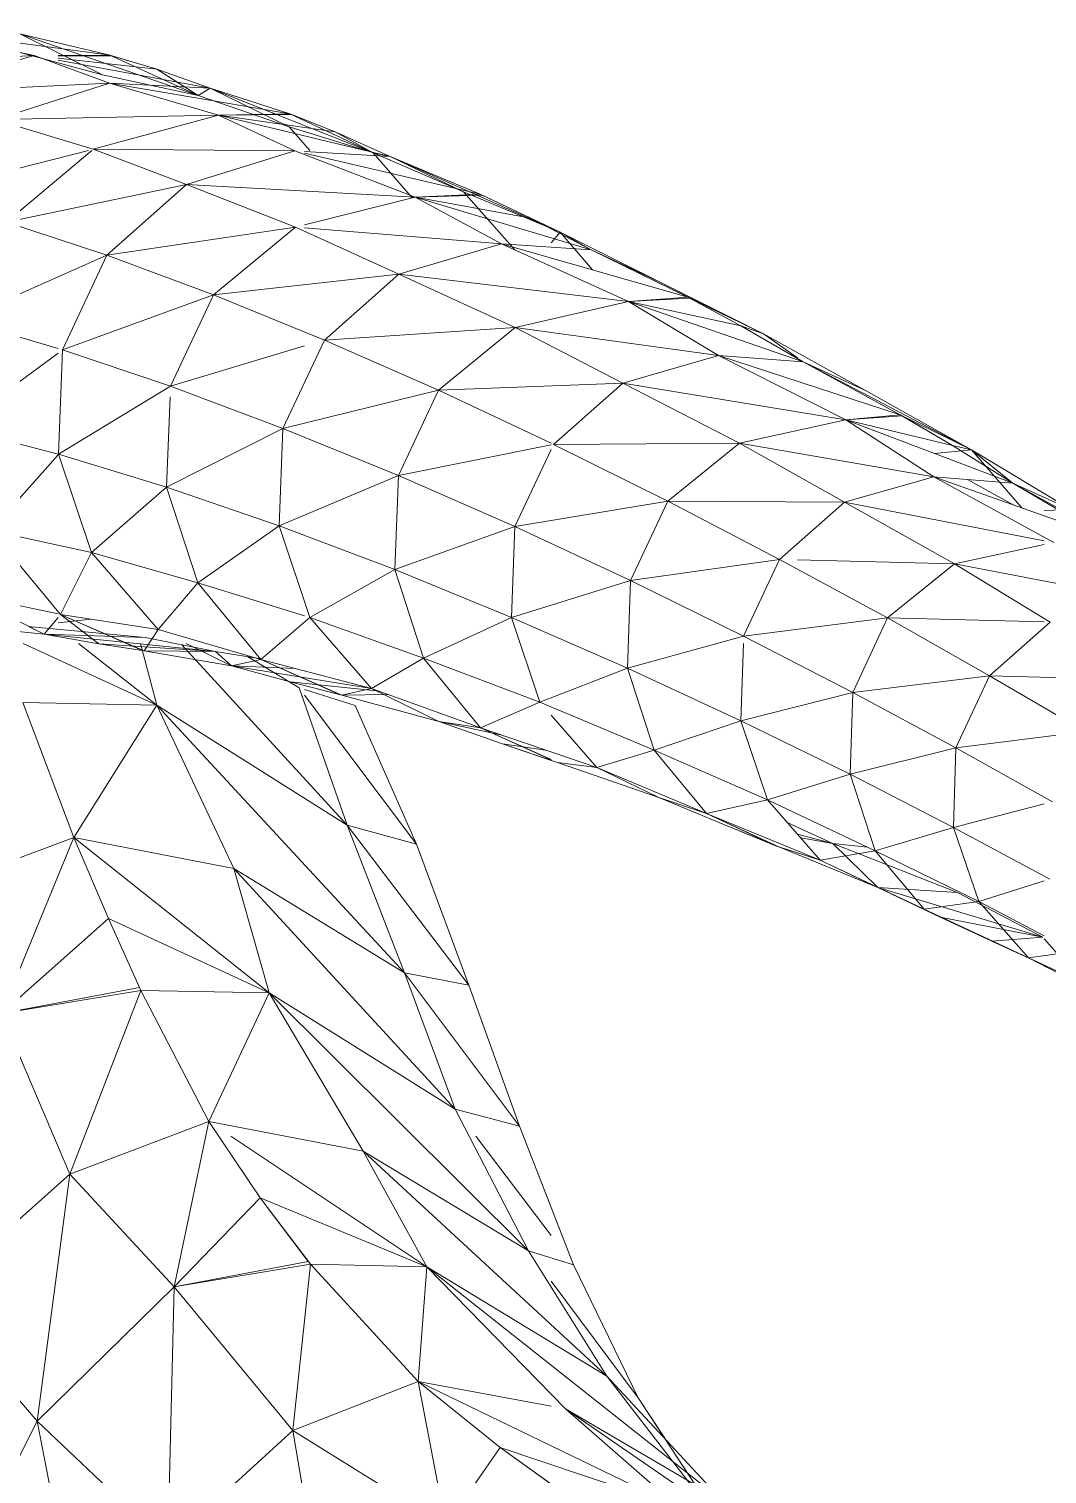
# Model space of a CAD drawing. Header units: millimetres. Extents: x -8546 to 211781, y -3000 to 31870.
# Drawn here: x -4361 to -4323.3, y 2636.7 to 2690.1 of the extents above; entities that cross this region are included whole.
import ezdxf

# ---------------------------------------------------------------- set-up
doc = ezdxf.new("R2010")
doc.units = ezdxf.units.MM
doc.layers.add('G-IMPT', color=8, linetype='Continuous', lineweight=9)
doc.layers.add('I-FURN', color=30, linetype='Continuous', lineweight=9)

# ---------------------------------------------------------------- blocks, each defined once
blk = doc.blocks.new('Artificial banana plant 1500mm - Family 4__C1-728657-Begane grond')
at = {"layer": 'G-IMPT'}
for p, q in [((54.752, 32.275), (47.462, 33.248)), ((54.752, 32.275), (47.462, 33.248)), ((47.462, 33.248), (51.942, 32.259)), ((47.462, 33.248), (51.942, 32.259)), ((54.752, 32.275), (51.412, 33.071)), ((54.752, 32.275), (51.412, 33.071)), ((54.482, 31.547), (51.412, 33.071)), ((54.482, 31.547), (51.412, 33.071)), ((51.412, 33.071), (58.022, 30.787)), ((51.412, 33.071), (58.022, 30.787)), ((42.972, 31.803), (51.942, 32.259)), ((42.972, 31.803), (51.942, 32.259)), ((51.942, 32.259), (47.022, 30.883)), ((51.942, 32.259), (47.022, 30.883)), ((50.782, 32.544), (54.482, 31.547)), ((50.782, 32.544), (54.482, 31.547)), ((51.942, 32.259), (54.742, 31.24)), ((51.942, 32.259), (54.742, 31.24)), ((54.752, 32.275), (52.83, 32.265)), ((54.752, 32.275), (52.83, 32.265)), ((54.822, 32.256), (52.83, 32.258)), ((54.822, 32.256), (52.83, 32.258)), ((56.492, 31.756), (52.83, 32.161)), ((56.492, 31.756), (52.83, 32.161)), ((52.83, 32.096), (58.462, 31.058)), ((52.83, 32.096), (58.462, 31.058)), ((56.492, 31.756), (54.752, 32.275)), ((54.822, 32.256), (54.752, 32.275)), ((56.492, 31.756), (54.752, 32.275)), ((54.752, 32.275), (54.822, 32.256)), ((56.492, 31.756), (54.752, 32.275)), ((54.752, 32.275), (54.822, 32.256)), ((54.752, 32.275), (58.022, 30.787)), ((54.752, 32.275), (58.022, 30.787)), ((56.492, 31.756), (54.822, 32.256)), ((56.492, 31.756), (54.822, 32.256)), ((56.492, 31.756), (54.822, 32.256)), ((54.482, 31.547), (58.022, 30.787)), ((54.482, 31.547), (58.022, 30.787)), ((56.492, 31.756), (58.462, 31.058)), ((56.492, 31.756), (58.462, 31.058)), ((56.492, 31.756), (58.022, 30.787)), ((56.492, 31.756), (58.022, 30.787)), ((47.022, 30.883), (54.742, 31.24)), ((47.022, 30.883), (54.742, 31.24)), ((54.742, 31.24), (50.502, 29.891)), ((54.742, 31.24), (50.502, 29.891)), ((61.412, 30.104), (54.742, 31.24)), ((61.412, 30.104), (54.742, 31.24)), ((58.462, 31.058), (54.742, 31.24)), ((58.462, 31.058), (54.742, 31.24)), ((54.742, 31.24), (58.772, 30.052)), ((54.742, 31.24), (58.772, 30.052)), ((58.022, 30.787), (58.462, 31.058)), ((58.022, 30.787), (58.462, 31.058)), ((61.412, 30.104), (58.462, 31.058)), ((61.412, 30.104), (58.462, 31.058)), ((61.382, 29.631), (58.462, 31.058)), ((61.382, 29.631), (58.462, 31.058)), ((58.462, 31.058), (64.502, 28.668)), ((58.462, 31.058), (64.502, 28.668)), ((58.022, 30.787), (61.382, 29.631)), ((58.022, 30.787), (61.382, 29.631)), ((50.502, 29.891), (58.772, 30.052)), ((50.502, 29.891), (58.772, 30.052)), ((58.772, 30.052), (54.132, 28.796)), ((58.772, 30.052), (54.132, 28.796)), ((61.412, 30.104), (58.772, 30.052)), ((61.412, 30.104), (58.772, 30.052)), ((61.482, 30.079), (58.772, 30.052)), ((61.482, 30.079), (58.772, 30.052)), ((63.092, 29.446), (58.772, 30.052)), ((63.092, 29.446), (58.772, 30.052)), ((58.772, 30.052), (65.122, 28.533)), ((58.772, 30.052), (65.122, 28.533)), ((58.772, 30.052), (61.602, 28.735)), ((58.772, 30.052), (61.602, 28.735)), ((63.092, 29.446), (61.412, 30.104)), ((61.482, 30.079), (61.412, 30.104)), ((63.092, 29.446), (61.412, 30.104)), ((61.412, 30.104), (61.482, 30.079)), ((63.092, 29.446), (61.412, 30.104)), ((61.412, 30.104), (61.482, 30.079)), ((61.412, 30.104), (64.502, 28.668)), ((61.412, 30.104), (64.502, 28.668)), ((63.092, 29.446), (61.482, 30.079)), ((63.092, 29.446), (61.482, 30.079)), ((63.092, 29.446), (61.482, 30.079)), ((50.502, 29.891), (54.132, 28.796)), ((50.502, 29.891), (54.132, 28.796)), ((61.382, 29.631), (62.158, 28.752)), ((61.382, 29.631), (62.158, 28.752)), ((61.382, 29.631), (64.231, 28.752)), ((61.382, 29.631), (64.231, 28.752)), ((63.092, 29.446), (65.122, 28.533)), ((63.092, 29.446), (65.122, 28.533)), ((63.092, 29.446), (64.502, 28.668)), ((63.092, 29.446), (64.502, 28.668)), ((47.382, 27.088), (53.957, 28.752)), ((47.382, 27.088), (53.957, 28.752)), ((54.079, 28.752), (50.922, 26.094)), ((54.079, 28.752), (50.922, 26.094)), ((54.132, 28.796), (61.602, 28.735)), ((54.132, 28.796), (61.602, 28.735)), ((54.132, 28.796), (57.582, 27.497)), ((54.132, 28.796), (57.582, 27.497)), ((61.602, 28.735), (57.582, 27.497)), ((61.602, 28.735), (57.582, 27.497)), ((61.602, 28.735), (66.052, 27.023)), ((61.602, 28.735), (66.052, 27.023)), ((65.122, 28.533), (61.957, 28.714)), ((65.122, 28.533), (61.957, 28.714)), ((68.462, 27.135), (61.957, 28.652)), ((68.462, 27.135), (61.957, 28.652)), ((64.502, 28.668), (65.946, 26.997)), ((64.502, 28.668), (65.946, 26.997)), ((64.502, 28.668), (67.842, 27.227)), ((64.502, 28.668), (67.842, 27.227)), ((64.502, 28.668), (65.122, 28.533)), ((64.502, 28.668), (65.122, 28.533)), ((68.462, 27.135), (65.122, 28.533)), ((68.462, 27.135), (65.122, 28.533)), ((67.842, 27.227), (65.122, 28.533)), ((67.842, 27.227), (65.122, 28.533)), ((65.122, 28.533), (71.422, 25.732)), ((65.122, 28.533), (71.422, 25.732)), ((50.922, 26.094), (57.582, 27.497)), ((50.922, 26.094), (57.582, 27.497)), ((57.582, 27.497), (54.642, 24.875)), ((57.582, 27.497), (54.642, 24.875)), ((57.582, 27.497), (66.052, 27.023)), ((57.582, 27.497), (66.052, 27.023)), ((57.582, 27.497), (61.622, 25.919)), ((57.582, 27.497), (61.622, 25.919)), ((66.052, 27.023), (61.957, 26.003)), ((66.052, 27.023), (61.957, 26.003)), ((68.462, 27.135), (66.052, 27.023)), ((68.462, 27.135), (66.052, 27.023)), ((68.532, 27.101), (66.052, 27.023)), ((68.532, 27.101), (66.052, 27.023)), ((70.332, 26.246), (66.052, 27.023)), ((70.332, 26.246), (66.052, 27.023)), ((66.052, 27.023), (72.572, 25.079)), ((66.052, 27.023), (72.572, 25.079)), ((66.052, 27.023), (69.242, 25.302)), ((66.052, 27.023), (69.242, 25.302)), ((67.842, 27.227), (69.744, 25.074)), ((67.842, 27.227), (69.744, 25.074)), ((67.842, 27.227), (71.422, 25.732)), ((67.842, 27.227), (71.422, 25.732)), ((68.462, 27.135), (70.332, 26.246)), ((68.462, 27.135), (68.532, 27.101)), ((68.462, 27.135), (68.532, 27.101)), ((68.462, 27.135), (70.332, 26.246)), ((68.462, 27.135), (71.422, 25.732)), ((68.462, 27.135), (71.422, 25.732)), ((68.462, 27.135), (68.532, 27.101)), ((68.462, 27.135), (70.332, 26.246)), ((70.332, 26.246), (68.532, 27.101)), ((68.532, 27.101), (70.332, 26.246)), ((68.532, 27.101), (70.332, 26.246)), ((70.332, 26.246), (71.422, 25.732)), ((70.332, 26.246), (71.422, 25.732)), ((70.332, 26.246), (72.572, 25.079)), ((70.332, 26.246), (72.572, 25.079)), ((50.922, 26.094), (54.642, 24.875)), ((50.922, 26.094), (54.642, 24.875)), ((54.642, 24.875), (61.622, 25.919)), ((54.642, 24.875), (61.622, 25.919)), ((61.622, 25.919), (58.592, 23.412)), ((61.622, 25.919), (58.592, 23.412)), ((61.622, 25.919), (65.452, 24.177)), ((61.622, 25.919), (65.452, 24.177)), ((61.957, 25.892), (69.242, 25.302)), ((61.957, 25.892), (69.242, 25.302)), ((71.084, 25.336), (71.422, 25.732)), ((71.084, 25.336), (71.422, 25.732)), ((71.422, 25.732), (75.072, 23.899)), ((71.422, 25.732), (75.072, 23.899)), ((71.422, 25.732), (72.62, 24.334)), ((71.422, 25.732), (72.62, 24.334)), ((71.422, 25.732), (72.572, 25.079)), ((71.422, 25.732), (72.572, 25.079)), ((69.242, 25.302), (65.452, 24.177)), ((69.242, 25.302), (65.452, 24.177)), ((76.142, 23.324), (69.242, 25.302)), ((76.142, 23.324), (69.242, 25.302)), ((72.572, 25.079), (69.242, 25.302)), ((72.572, 25.079), (69.242, 25.302)), ((69.242, 25.302), (73.952, 23.164)), ((69.242, 25.302), (73.952, 23.164)), ((49.222, 22.482), (54.642, 24.875)), ((49.222, 22.482), (54.642, 24.875)), ((54.642, 24.875), (52.992, 21.375)), ((54.642, 24.875), (52.992, 21.375)), ((54.642, 24.875), (58.592, 23.412)), ((54.642, 24.875), (58.592, 23.412)), ((76.142, 23.324), (72.572, 25.079)), ((76.142, 23.324), (72.572, 25.079)), ((75.072, 23.899), (72.572, 25.079)), ((75.072, 23.899), (72.572, 25.079)), ((72.572, 25.079), (78.952, 21.967)), ((72.572, 25.079), (78.952, 21.967)), ((58.592, 23.412), (65.452, 24.177)), ((58.592, 23.412), (65.452, 24.177)), ((65.452, 24.177), (62.692, 21.738)), ((65.452, 24.177), (62.692, 21.738)), ((65.452, 24.177), (73.952, 23.164)), ((65.452, 24.177), (73.952, 23.164)), ((65.452, 24.177), (69.752, 22.198)), ((65.452, 24.177), (69.752, 22.198)), ((75.072, 23.899), (78.952, 21.967)), ((75.072, 23.899), (78.952, 21.967)), ((52.992, 21.375), (58.592, 23.412)), ((52.992, 21.375), (58.592, 23.412)), ((58.592, 23.412), (56.992, 20.03)), ((58.592, 23.412), (56.992, 20.03)), ((58.592, 23.412), (62.692, 21.738)), ((58.592, 23.412), (62.692, 21.738)), ((73.952, 23.164), (69.752, 22.198)), ((73.952, 23.164), (69.752, 22.198)), ((76.142, 23.324), (73.952, 23.164)), ((76.142, 23.324), (73.952, 23.164)), ((76.222, 23.283), (73.952, 23.164)), ((76.222, 23.283), (73.952, 23.164)), ((78.102, 22.266), (73.952, 23.164)), ((78.102, 22.266), (73.952, 23.164)), ((73.952, 23.164), (80.412, 20.935)), ((73.952, 23.164), (80.412, 20.935)), ((73.952, 23.164), (77.282, 21.166)), ((73.952, 23.164), (77.282, 21.166)), ((76.142, 23.324), (78.102, 22.266)), ((76.142, 23.324), (76.222, 23.283)), ((76.142, 23.324), (76.222, 23.283)), ((76.142, 23.324), (78.102, 22.266)), ((76.142, 23.324), (76.222, 23.283)), ((76.142, 23.324), (78.102, 22.266)), ((76.142, 23.324), (78.952, 21.967)), ((76.142, 23.324), (78.952, 21.967)), ((78.102, 22.266), (76.222, 23.283)), ((76.222, 23.283), (78.102, 22.266)), ((76.222, 23.283), (78.102, 22.266)), ((49.222, 22.482), (52.83, 21.423)), ((49.222, 22.482), (52.83, 21.423)), ((62.692, 21.738), (69.752, 22.198)), ((62.692, 21.738), (69.752, 22.198)), ((69.752, 22.198), (66.912, 19.88)), ((69.752, 22.198), (66.912, 19.88)), ((69.752, 22.198), (77.282, 21.166)), ((69.752, 22.198), (77.282, 21.166)), ((69.752, 22.198), (73.742, 20.145)), ((69.752, 22.198), (73.742, 20.145)), ((78.102, 22.266), (78.952, 21.967)), ((78.102, 22.266), (78.952, 21.967)), ((78.102, 22.266), (80.412, 20.935)), ((78.102, 22.266), (80.412, 20.935)), ((78.952, 21.967), (82.722, 19.867)), ((78.952, 21.967), (82.722, 19.867)), ((78.952, 21.967), (80.211, 21.077)), ((78.952, 21.967), (80.211, 21.077)), ((56.992, 20.03), (61.957, 21.518)), ((56.992, 20.03), (61.957, 21.518)), ((62.692, 21.738), (61.152, 18.469)), ((62.692, 21.738), (61.152, 18.469)), ((62.692, 21.738), (66.912, 19.88)), ((62.692, 21.738), (66.912, 19.88)), ((49.072, 18.497), (52.83, 21.257)), ((49.072, 18.497), (52.83, 21.257)), ((52.992, 21.375), (52.852, 17.515)), ((52.992, 21.375), (52.852, 17.515)), ((52.992, 21.375), (56.992, 20.03)), ((52.992, 21.375), (56.992, 20.03)), ((77.282, 21.166), (73.742, 20.145)), ((77.282, 21.166), (73.742, 20.145)), ((84.002, 18.974), (77.282, 21.166)), ((84.002, 18.974), (77.282, 21.166)), ((80.412, 20.935), (77.282, 21.166)), ((80.412, 20.935), (77.282, 21.166)), ((77.282, 21.166), (81.992, 18.787)), ((77.282, 21.166), (81.992, 18.787)), ((84.002, 18.974), (80.412, 20.935)), ((84.002, 18.974), (80.412, 20.935)), ((82.722, 19.867), (80.412, 20.935)), ((82.722, 19.867), (80.412, 20.935)), ((80.412, 20.935), (86.652, 17.677)), ((80.412, 20.935), (86.652, 17.677)), ((52.852, 17.515), (56.992, 20.03)), ((52.852, 17.515), (56.992, 20.03)), ((56.992, 20.03), (61.152, 18.469)), ((56.992, 20.03), (61.152, 18.469)), ((61.152, 18.469), (66.912, 19.88)), ((61.152, 18.469), (66.912, 19.88)), ((66.912, 19.88), (65.432, 16.726)), ((66.912, 19.88), (65.432, 16.726)), ((66.912, 19.88), (73.742, 20.145)), ((66.912, 19.88), (73.742, 20.145)), ((66.912, 19.88), (71.084, 17.922)), ((66.912, 19.88), (71.084, 17.922)), ((73.742, 20.145), (71.172, 17.88)), ((73.742, 20.145), (71.172, 17.88)), ((73.742, 20.145), (81.992, 18.787)), ((73.742, 20.145), (81.992, 18.787)), ((73.742, 20.145), (78.052, 17.927)), ((73.742, 20.145), (78.052, 17.927)), ((82.722, 19.867), (86.652, 17.677)), ((82.722, 19.867), (86.652, 17.677)), ((56.977, 19.634), (56.852, 16.296)), ((56.977, 19.634), (56.852, 16.296)), ((81.992, 18.787), (78.052, 17.927)), ((81.992, 18.787), (78.052, 17.927)), ((84.002, 18.974), (81.992, 18.787)), ((84.002, 18.974), (81.992, 18.787)), ((84.082, 18.929), (81.992, 18.787)), ((84.082, 18.929), (81.992, 18.787)), ((85.942, 17.838), (81.992, 18.787)), ((85.942, 17.838), (81.992, 18.787)), ((81.992, 18.787), (88.172, 16.446)), ((81.992, 18.787), (88.172, 16.446)), ((81.992, 18.787), (85.252, 16.674)), ((81.992, 18.787), (85.252, 16.674)), ((84.002, 18.974), (85.942, 17.838)), ((84.002, 18.974), (84.082, 18.929)), ((84.002, 18.974), (84.082, 18.929)), ((84.002, 18.974), (85.942, 17.838)), ((84.002, 18.974), (84.082, 18.929)), ((84.002, 18.974), (85.942, 17.838)), ((84.002, 18.974), (86.652, 17.677)), ((84.002, 18.974), (86.652, 17.677)), ((85.942, 17.838), (84.082, 18.929)), ((84.082, 18.929), (85.942, 17.838)), ((84.082, 18.929), (85.942, 17.838)), ((49.072, 18.497), (52.83, 17.521)), ((49.072, 18.497), (52.83, 17.521)), ((56.852, 16.296), (61.152, 18.469)), ((56.852, 16.296), (61.152, 18.469)), ((61.152, 18.469), (61.022, 14.864)), ((61.152, 18.469), (61.022, 14.864)), ((61.152, 18.469), (65.432, 16.726)), ((61.152, 18.469), (65.432, 16.726)), ((65.432, 16.726), (71.084, 17.863)), ((65.432, 16.726), (71.084, 17.863)), ((71.084, 17.694), (69.742, 14.836)), ((71.084, 17.694), (69.742, 14.836)), ((71.172, 17.88), (78.052, 17.927)), ((71.172, 17.88), (78.052, 17.927)), ((71.172, 17.88), (75.402, 15.781)), ((71.172, 17.88), (75.402, 15.781)), ((78.052, 17.927), (75.402, 15.781)), ((78.052, 17.927), (75.402, 15.781)), ((78.052, 17.927), (85.252, 16.674)), ((78.052, 17.927), (85.252, 16.674)), ((78.052, 17.927), (81.942, 15.735)), ((78.052, 17.927), (81.942, 15.735)), ((85.274, 17.544), (86.652, 17.677)), ((85.274, 17.544), (86.652, 17.677)), ((85.942, 17.838), (86.652, 17.677)), ((85.942, 17.838), (86.652, 17.677)), ((85.942, 17.838), (88.172, 16.446)), ((85.942, 17.838), (88.172, 16.446)), ((86.652, 17.677), (90.322, 15.467)), ((86.652, 17.677), (90.322, 15.467)), ((86.652, 17.677), (88.506, 15.526)), ((86.652, 17.677), (88.506, 15.526)), ((86.652, 17.677), (88.172, 16.446)), ((86.652, 17.677), (88.172, 16.446)), ((50.342, 14.688), (52.83, 17.491)), ((50.342, 14.688), (52.83, 17.491)), ((52.852, 17.515), (54.072, 13.875)), ((52.852, 17.515), (54.072, 13.875)), ((52.852, 17.515), (56.852, 16.296)), ((52.852, 17.515), (56.852, 16.296)), ((61.022, 14.864), (65.432, 16.726)), ((61.022, 14.864), (65.432, 16.726)), ((65.432, 16.726), (65.302, 13.247)), ((65.432, 16.726), (65.302, 13.247)), ((65.432, 16.726), (69.742, 14.836)), ((65.432, 16.726), (69.742, 14.836)), ((85.252, 16.674), (81.942, 15.735)), ((85.252, 16.674), (81.942, 15.735)), ((91.582, 14.44), (85.252, 16.674)), ((91.582, 14.44), (85.252, 16.674)), ((88.172, 16.446), (85.252, 16.674)), ((88.172, 16.446), (85.252, 16.674)), ((85.252, 16.674), (89.692, 14.248)), ((85.252, 16.674), (89.692, 14.248)), ((86.495, 16.577), (88.211, 15.63)), ((86.495, 16.577), (88.211, 15.63)), ((54.072, 13.875), (56.852, 16.296)), ((54.072, 13.875), (56.852, 16.296)), ((56.852, 16.296), (58.012, 12.751)), ((56.852, 16.296), (58.012, 12.751)), ((56.852, 16.296), (61.022, 14.864)), ((56.852, 16.296), (61.022, 14.864)), ((91.582, 14.44), (88.172, 16.446)), ((91.582, 14.44), (88.172, 16.446)), ((90.322, 15.467), (88.172, 16.446)), ((90.322, 15.467), (88.172, 16.446)), ((88.172, 16.446), (94.052, 13.213)), ((88.172, 16.446), (94.052, 13.213)), ((69.742, 14.836), (75.402, 15.781)), ((69.742, 14.836), (75.402, 15.781)), ((75.402, 15.781), (74.022, 12.842)), ((75.402, 15.781), (74.022, 12.842)), ((75.402, 15.781), (81.942, 15.735)), ((75.402, 15.781), (81.942, 15.735)), ((75.402, 15.781), (79.542, 13.624)), ((75.402, 15.781), (79.542, 13.624)), ((81.942, 15.735), (79.542, 13.624)), ((81.942, 15.735), (79.542, 13.624)), ((81.942, 15.735), (89.338, 14.316)), ((81.942, 15.735), (89.338, 14.316)), ((81.942, 15.735), (86.012, 13.459)), ((81.942, 15.735), (86.012, 13.459)), ((89.338, 15.437), (90.322, 15.467)), ((89.338, 15.437), (90.322, 15.467)), ((50.342, 14.688), (52.922, 11.591)), ((50.342, 14.688), (52.922, 11.591)), ((50.342, 14.688), (54.072, 13.875)), ((50.342, 14.688), (54.072, 13.875)), ((58.012, 12.751), (61.022, 14.864)), ((58.012, 12.751), (61.022, 14.864)), ((61.022, 14.864), (62.152, 11.475)), ((61.022, 14.864), (62.152, 11.475)), ((61.022, 14.864), (65.302, 13.247)), ((61.022, 14.864), (65.302, 13.247)), ((65.302, 13.247), (69.742, 14.836)), ((65.302, 13.247), (69.742, 14.836)), ((69.742, 14.836), (69.622, 11.48)), ((69.742, 14.836), (69.622, 11.48)), ((69.742, 14.836), (74.022, 12.842)), ((69.742, 14.836), (74.022, 12.842)), ((89.338, 14.173), (86.012, 13.459)), ((89.338, 14.173), (86.012, 13.459)), ((52.922, 11.591), (54.072, 13.875)), ((52.922, 11.591), (54.072, 13.875)), ((54.072, 13.875), (56.542, 11.03)), ((54.072, 13.875), (56.542, 11.03)), ((54.072, 13.875), (58.012, 12.751)), ((54.072, 13.875), (58.012, 12.751)), ((74.022, 12.842), (79.542, 13.624)), ((74.022, 12.842), (79.542, 13.624)), ((79.542, 13.624), (78.212, 10.783)), ((79.542, 13.624), (78.212, 10.783)), ((79.542, 13.624), (83.532, 11.456)), ((79.542, 13.624), (83.532, 11.456)), ((80.211, 13.607), (86.012, 13.459)), ((80.211, 13.607), (86.012, 13.459)), ((86.012, 13.459), (83.532, 11.456)), ((86.012, 13.459), (83.532, 11.456)), ((86.012, 13.459), (92.672, 12.184)), ((86.012, 13.459), (92.672, 12.184)), ((86.012, 13.459), (89.562, 11.303)), ((86.012, 13.459), (89.562, 11.303)), ((62.152, 11.475), (65.302, 13.247)), ((62.152, 11.475), (65.302, 13.247)), ((65.302, 13.247), (66.362, 9.965)), ((65.302, 13.247), (66.362, 9.965)), ((65.302, 13.247), (69.622, 11.48)), ((65.302, 13.247), (69.622, 11.48)), ((69.622, 11.48), (74.022, 12.842)), ((69.622, 11.48), (74.022, 12.842)), ((74.022, 12.842), (73.912, 9.601)), ((74.022, 12.842), (73.912, 9.601)), ((74.022, 12.842), (78.212, 10.783)), ((74.022, 12.842), (78.212, 10.783)), ((49.422, 12.323), (52.322, 10.861)), ((49.422, 12.323), (52.322, 10.861)), ((49.422, 12.323), (52.83, 11.611)), ((49.422, 12.323), (52.83, 11.611)), ((56.542, 11.03), (58.012, 12.751)), ((56.542, 11.03), (58.012, 12.751)), ((58.012, 12.751), (60.342, 9.922)), ((58.012, 12.751), (60.342, 9.922)), ((58.012, 12.751), (61.957, 11.535)), ((58.012, 12.751), (61.957, 11.535)), ((52.322, 10.861), (52.83, 11.48)), ((52.322, 10.861), (52.83, 11.48)), ((52.83, 11.272), (54.062, 11.415)), ((52.83, 11.272), (54.062, 11.415)), ((52.922, 11.591), (54.342, 10.495)), ((52.922, 11.591), (54.342, 10.495)), ((52.922, 11.591), (56.542, 11.03)), ((52.922, 11.591), (56.542, 11.03)), ((52.922, 11.591), (56.022, 10.239)), ((52.922, 11.591), (56.022, 10.239)), ((52.922, 11.591), (55.962, 10.25)), ((52.922, 11.591), (55.962, 10.25)), ((60.342, 9.922), (62.152, 11.475)), ((60.342, 9.922), (62.152, 11.475)), ((62.152, 11.475), (64.432, 8.852)), ((62.152, 11.475), (64.432, 8.852)), ((62.152, 11.475), (66.362, 9.965)), ((62.152, 11.475), (66.362, 9.965)), ((66.362, 9.965), (69.622, 11.48)), ((66.362, 9.965), (69.622, 11.48)), ((69.622, 11.48), (70.672, 8.336)), ((69.622, 11.48), (70.672, 8.336)), ((69.622, 11.48), (73.912, 9.601)), ((69.622, 11.48), (73.912, 9.601)), ((78.212, 10.783), (83.532, 11.456)), ((78.212, 10.783), (83.532, 11.456)), ((83.532, 11.456), (82.252, 8.705)), ((83.532, 11.456), (82.252, 8.705)), ((83.532, 11.456), (89.338, 11.308)), ((83.532, 11.456), (89.338, 11.308)), ((83.532, 11.456), (87.312, 9.319)), ((83.532, 11.456), (87.312, 9.319)), ((89.562, 11.303), (87.312, 9.319)), ((89.562, 11.303), (87.312, 9.319)), ((48.972, 11.186), (52.322, 10.861)), ((48.972, 11.186), (52.322, 10.861)), ((51.742, 11.146), (52.322, 10.861)), ((51.742, 11.146), (52.322, 10.861)), ((51.742, 11.146), (56.062, 10.734)), ((51.742, 11.146), (56.062, 10.734)), ((52.322, 10.861), (54.342, 10.495)), ((52.322, 10.861), (54.342, 10.495)), ((52.322, 10.861), (56.062, 10.734)), ((52.322, 10.861), (56.062, 10.734)), ((52.322, 10.861), (58.662, 10.221)), ((52.322, 10.861), (58.662, 10.221)), ((56.542, 11.03), (56.022, 10.239)), ((56.542, 11.03), (56.022, 10.239)), ((56.062, 10.734), (58.662, 10.221)), ((56.062, 10.734), (58.662, 10.221)), ((56.542, 11.03), (60.342, 9.922)), ((56.542, 11.03), (60.342, 9.922)), ((73.912, 9.601), (78.212, 10.783)), ((73.912, 9.601), (78.212, 10.783)), ((78.212, 10.783), (82.252, 8.705)), ((78.212, 10.783), (82.252, 8.705)), ((51.538, 10.516), (56.492, 8.225)), ((51.538, 10.516), (56.492, 8.225)), ((53.585, 10.516), (56.492, 8.225)), ((53.585, 10.516), (56.492, 8.225)), ((54.342, 10.495), (56.022, 10.239)), ((54.342, 10.495), (56.022, 10.239)), ((54.342, 10.495), (58.662, 10.221)), ((54.342, 10.495), (58.662, 10.221)), ((54.342, 10.495), (55.962, 10.25)), ((54.342, 10.495), (55.962, 10.25)), ((55.884, 10.516), (56.492, 8.225)), ((55.884, 10.516), (56.492, 8.225)), ((56.022, 10.239), (55.962, 10.25)), ((56.022, 10.239), (55.962, 10.25)), ((56.022, 10.239), (59.252, 9.682)), ((56.022, 10.239), (59.252, 9.682)), ((58.662, 10.221), (56.022, 10.239)), ((58.662, 10.221), (56.022, 10.239)), ((57.405, 10.47), (63.532, 3.793)), ((57.405, 10.47), (63.532, 3.793)), ((57.575, 10.516), (59.252, 9.682)), ((57.575, 10.516), (59.252, 9.682)), ((58.662, 10.221), (59.252, 9.682)), ((58.662, 10.221), (59.252, 9.682)), ((58.662, 10.221), (60.342, 9.945)), ((58.662, 10.221), (60.342, 9.945)), ((78.203, 10.516), (78.102, 7.652)), ((78.203, 10.516), (78.102, 7.652)), ((59.252, 9.682), (60.342, 9.922)), ((59.252, 9.682), (60.342, 9.922)), ((59.252, 9.682), (61.422, 9.091)), ((59.252, 9.682), (61.422, 9.091)), ((59.252, 9.682), (61.625, 9.587)), ((59.252, 9.682), (61.625, 9.587)), ((59.252, 9.682), (64.432, 8.848)), ((59.252, 9.682), (64.432, 8.848)), ((59.841, 10.027), (61.762, 8.866)), ((59.841, 10.027), (61.762, 8.866)), ((60.342, 9.922), (64.432, 8.852)), ((60.342, 9.922), (64.432, 8.852)), ((60.342, 9.922), (63.332, 8.599)), ((60.342, 9.922), (63.332, 8.599)), ((60.342, 9.922), (63.252, 8.62)), ((60.342, 9.922), (63.252, 8.62)), ((64.432, 8.852), (66.362, 9.965)), ((64.432, 8.852), (66.362, 9.965)), ((66.362, 9.965), (68.472, 7.391)), ((66.362, 9.965), (68.472, 7.391)), ((66.362, 9.965), (70.672, 8.336)), ((66.362, 9.965), (70.672, 8.336)), ((61.422, 9.091), (63.252, 8.62)), ((61.422, 9.091), (63.252, 8.62)), ((61.422, 9.091), (64.734, 8.743)), ((61.422, 9.091), (64.734, 8.743)), ((61.422, 9.091), (63.332, 8.599)), ((61.422, 9.091), (63.332, 8.599)), ((70.672, 8.336), (73.912, 9.601)), ((70.672, 8.336), (73.912, 9.601)), ((73.912, 9.601), (74.902, 6.563)), ((73.912, 9.601), (74.902, 6.563)), ((73.912, 9.601), (78.102, 7.652)), ((73.912, 9.601), (78.102, 7.652)), ((82.252, 8.705), (87.312, 9.319)), ((82.252, 8.705), (87.312, 9.319)), ((87.312, 9.319), (86.072, 6.649)), ((87.312, 9.319), (86.072, 6.649)), ((87.312, 9.319), (93.182, 9.153)), ((87.312, 9.319), (93.182, 9.153)), ((87.312, 9.319), (90.852, 7.256)), ((87.312, 9.319), (90.852, 7.256)), ((61.762, 8.866), (63.532, 3.793)), ((61.762, 8.866), (63.532, 3.793)), ((63.832, 8.218), (61.957, 8.805)), ((63.832, 8.218), (61.957, 8.805)), ((61.957, 8.606), (66.102, 3.085)), ((61.957, 8.606), (66.102, 3.085)), ((63.332, 8.599), (63.252, 8.62)), ((63.332, 8.599), (63.252, 8.62)), ((64.432, 8.852), (63.332, 8.599)), ((64.432, 8.852), (63.332, 8.599)), ((65.054, 8.627), (63.332, 8.599)), ((65.054, 8.627), (63.332, 8.599)), ((63.332, 8.599), (66.932, 7.628)), ((63.332, 8.599), (66.932, 7.628)), ((64.432, 8.852), (66.932, 7.628)), ((64.432, 8.852), (66.932, 7.628)), ((64.432, 8.852), (68.472, 7.391)), ((64.432, 8.852), (68.472, 7.391)), ((78.102, 7.652), (82.252, 8.705)), ((78.102, 7.652), (82.252, 8.705)), ((82.252, 8.705), (82.152, 5.674)), ((82.252, 8.705), (82.152, 5.674)), ((82.252, 8.705), (86.072, 6.649)), ((82.252, 8.705), (86.072, 6.649)), ((56.492, 8.225), (51.532, 8.332)), ((56.492, 8.225), (51.532, 8.332)), ((51.532, 8.332), (53.422, 3.339)), ((51.532, 8.332), (53.422, 3.339)), ((56.492, 8.225), (53.422, 3.339)), ((56.492, 8.225), (53.422, 3.339)), ((56.492, 8.225), (63.532, 3.793)), ((56.492, 8.225), (63.532, 3.793)), ((56.492, 8.225), (59.342, 2.183)), ((56.492, 8.225), (59.342, 2.183)), ((56.492, 8.225), (65.662, -1.67)), ((56.492, 8.225), (65.662, -1.67)), ((63.832, 8.218), (66.102, 3.085)), ((63.832, 8.218), (66.102, 3.085)), ((68.472, 7.391), (70.672, 8.336)), ((68.472, 7.391), (70.672, 8.336)), ((70.672, 8.336), (74.902, 6.563)), ((70.672, 8.336), (74.902, 6.563)), ((69.282, 6.796), (66.932, 7.628)), ((69.282, 6.796), (66.932, 7.628)), ((66.932, 7.628), (68.472, 7.391)), ((66.932, 7.628), (68.472, 7.391)), ((66.932, 7.628), (69.269, 7.119)), ((66.932, 7.628), (69.269, 7.119)), ((71.084, 7.863), (72.772, 5.924)), ((71.084, 7.863), (72.772, 5.924)), ((74.902, 6.563), (78.102, 7.652)), ((74.902, 6.563), (78.102, 7.652)), ((78.102, 7.652), (79.092, 4.726)), ((78.102, 7.652), (79.092, 4.726)), ((78.102, 7.652), (82.152, 5.674)), ((78.102, 7.652), (82.152, 5.674)), ((71.084, 6.216), (68.472, 7.391)), ((71.084, 6.216), (68.472, 7.391)), ((71.084, 6.208), (68.472, 7.391)), ((71.084, 6.208), (68.472, 7.391)), ((68.472, 7.391), (72.772, 5.924)), ((68.472, 7.391), (72.772, 5.924)), ((86.072, 6.649), (90.852, 7.256)), ((86.072, 6.649), (90.852, 7.256)), ((71.084, 6.19), (69.282, 6.796)), ((71.084, 6.19), (69.282, 6.796)), ((71.322, 6.109), (69.282, 6.796)), ((71.084, 6.19), (69.282, 6.796)), ((69.282, 6.796), (70.878, 6.571)), ((69.282, 6.796), (70.878, 6.571)), ((72.772, 5.924), (74.902, 6.563)), ((72.772, 5.924), (74.902, 6.563)), ((74.902, 6.563), (76.832, 4.218)), ((74.902, 6.563), (76.832, 4.218)), ((74.902, 6.563), (79.092, 4.726)), ((74.902, 6.563), (79.092, 4.726)), ((82.152, 5.674), (86.072, 6.649)), ((82.152, 5.674), (86.072, 6.649)), ((86.072, 6.649), (85.982, 3.709)), ((86.072, 6.649), (85.982, 3.709)), ((86.072, 6.649), (89.642, 4.658)), ((86.072, 6.649), (89.642, 4.658)), ((71.322, 6.109), (75.072, 4.818)), ((71.322, 6.109), (75.072, 4.818)), ((71.322, 6.109), (72.772, 5.924)), ((71.322, 6.109), (72.772, 5.924)), ((72.772, 5.924), (75.072, 4.818)), ((72.772, 5.924), (75.072, 4.818)), ((72.772, 5.924), (76.832, 4.218)), ((72.772, 5.924), (76.832, 4.218)), ((79.092, 4.726), (82.152, 5.674)), ((79.092, 4.726), (82.152, 5.674)), ((82.152, 5.674), (83.082, 2.843)), ((82.152, 5.674), (83.082, 2.843)), ((82.152, 5.674), (85.982, 3.709)), ((82.152, 5.674), (85.982, 3.709)), ((75.072, 4.818), (77.472, 3.812)), ((75.072, 4.818), (77.472, 3.812)), ((75.072, 4.818), (76.832, 4.218)), ((75.072, 4.818), (76.832, 4.218)), ((76.832, 4.218), (79.092, 4.726)), ((76.832, 4.218), (79.092, 4.726)), ((79.092, 4.726), (81.042, 2.499)), ((79.092, 4.726), (81.042, 2.499)), ((79.092, 4.726), (83.082, 2.843)), ((79.092, 4.726), (83.082, 2.843)), ((85.982, 3.709), (89.338, 4.58)), ((85.982, 3.709), (89.338, 4.58)), ((66.102, 3.085), (63.532, 3.793)), ((66.102, 3.085), (63.532, 3.793)), ((63.532, 3.793), (68.042, -2.13)), ((63.532, 3.793), (68.042, -2.13)), ((63.532, 3.793), (65.662, -1.67)), ((63.532, 3.793), (65.662, -1.67)), ((76.832, 4.218), (81.042, 2.499)), ((76.832, 4.218), (81.042, 2.499)), ((76.832, 4.218), (79.512, 2.986)), ((76.832, 4.218), (79.512, 2.986)), ((76.832, 4.218), (79.432, 3.018)), ((76.832, 4.218), (79.432, 3.018)), ((77.472, 3.812), (79.512, 2.986)), ((77.472, 3.812), (79.432, 3.018)), ((79.819, 3.896), (81.512, 3.112)), ((79.819, 3.896), (81.512, 3.112)), ((47.972, 1.31), (53.422, 3.339)), ((47.972, 1.31), (53.422, 3.339)), ((53.422, 3.339), (50.742, -3.174)), ((53.422, 3.339), (50.742, -3.174)), ((54.702, 0.344), (53.422, 3.339)), ((54.702, 0.344), (53.422, 3.339)), ((53.422, 3.339), (59.342, 2.183)), ((53.422, 3.339), (59.342, 2.183)), ((53.422, 3.339), (60.652, -2.406)), ((53.422, 3.339), (60.652, -2.406)), ((80.201, 3.459), (81.512, 3.112)), ((80.201, 3.459), (81.512, 3.112)), ((80.325, 3.318), (81.512, 3.112)), ((80.325, 3.318), (81.512, 3.112)), ((83.082, 2.843), (85.982, 3.709)), ((83.082, 2.843), (85.982, 3.709)), ((85.982, 3.709), (86.912, 0.965)), ((85.982, 3.709), (86.912, 0.965)), ((85.982, 3.709), (89.552, 1.796)), ((85.982, 3.709), (89.552, 1.796)), ((66.102, 3.085), (68.042, -2.13)), ((66.102, 3.085), (68.042, -2.13)), ((79.512, 2.986), (79.432, 3.018)), ((79.512, 2.986), (83.182, 1.488)), ((79.512, 2.986), (83.182, 1.488)), ((81.042, 2.499), (79.512, 2.986)), ((81.042, 2.499), (79.512, 2.986)), ((81.042, 2.499), (83.082, 2.843)), ((81.042, 2.499), (83.082, 2.843)), ((81.512, 3.112), (83.182, 1.488)), ((81.512, 3.112), (83.182, 1.488)), ((81.512, 3.112), (86.132, 1.3)), ((81.512, 3.112), (86.132, 1.3)), ((81.512, 3.112), (82.793, 2.979)), ((81.512, 3.112), (82.793, 2.979)), ((83.082, 2.843), (84.892, 0.68)), ((83.082, 2.843), (84.892, 0.68)), ((83.082, 2.843), (86.912, 0.965)), ((83.082, 2.843), (86.912, 0.965)), ((59.342, 2.183), (65.662, -1.67)), ((59.342, 2.183), (65.662, -1.67)), ((59.342, 2.183), (60.652, -2.406)), ((59.342, 2.183), (60.652, -2.406)), ((59.342, 2.183), (67.532, -6.72)), ((59.342, 2.183), (67.532, -6.72)), ((81.042, 2.499), (83.182, 1.488)), ((81.042, 2.499), (84.892, 0.68)), ((81.042, 2.499), (83.182, 1.488)), ((81.042, 2.499), (84.892, 0.68)), ((86.912, 0.965), (89.338, 1.728)), ((86.912, 0.965), (89.338, 1.728)), ((83.182, 1.488), (84.892, 0.68)), ((83.182, 1.488), (85.482, 0.392)), ((83.182, 1.488), (85.482, 0.392)), ((83.182, 1.488), (86.132, 1.3)), ((83.182, 1.488), (86.132, 1.3)), ((83.182, 1.488), (84.892, 0.68)), ((83.182, 1.488), (89.282, -0.351)), ((83.182, 1.488), (89.282, -0.351)), ((86.132, 1.3), (89.282, -0.351)), ((86.132, 1.3), (89.282, -0.351)), ((84.892, 0.68), (86.912, 0.965)), ((84.892, 0.68), (86.912, 0.965)), ((84.892, 0.68), (85.482, 0.392)), ((84.892, 0.68), (85.482, 0.392)), ((84.892, 0.68), (88.762, -1.116)), ((84.892, 0.68), (88.762, -1.116)), ((84.892, 0.68), (87.402, -0.494)), ((84.892, 0.68), (87.402, -0.494)), ((84.892, 0.68), (87.322, -0.46)), ((84.892, 0.68), (87.322, -0.46)), ((86.912, 0.965), (88.762, -1.116)), ((86.912, 0.965), (88.762, -1.116)), ((86.912, 0.965), (89.338, -0.298)), ((86.912, 0.965), (89.338, -0.298)), ((54.702, 0.344), (50.742, -3.174)), ((54.702, 0.344), (50.742, -3.174)), ((55.902, -2.319), (54.702, 0.344)), ((55.852, -2.215), (54.702, 0.344)), ((55.902, -2.319), (54.702, 0.344)), ((54.702, 0.344), (55.852, -2.215)), ((55.902, -2.319), (54.702, 0.344)), ((54.702, 0.344), (55.852, -2.215)), ((54.702, 0.344), (60.652, -2.406)), ((54.702, 0.344), (60.652, -2.406)), ((85.482, 0.392), (87.322, -0.46)), ((85.482, 0.392), (87.322, -0.46)), ((85.482, 0.392), (89.282, -0.351)), ((85.482, 0.392), (89.282, -0.351)), ((85.482, 0.392), (87.402, -0.494)), ((85.482, 0.392), (87.402, -0.494)), ((87.402, -0.494), (87.322, -0.46)), ((87.402, -0.494), (87.322, -0.46)), ((89.282, -0.351), (87.402, -0.494)), ((89.282, -0.351), (87.402, -0.494)), ((87.402, -0.494), (90.782, -2.056)), ((87.402, -0.494), (90.782, -2.056)), ((88.762, -1.116), (87.402, -0.494)), ((88.762, -1.116), (87.402, -0.494)), ((89.338, -0.414), (90.782, -2.056)), ((89.338, -0.414), (90.782, -2.056)), ((88.762, -1.116), (90.452, -0.877)), ((88.762, -1.116), (90.452, -0.877)), ((88.762, -1.116), (90.782, -2.056)), ((88.762, -1.116), (90.782, -2.056)), ((88.762, -1.116), (92.202, -2.911)), ((88.762, -1.116), (92.202, -2.911)), ((68.042, -2.13), (65.662, -1.67)), ((68.042, -2.13), (65.662, -1.67)), ((65.662, -1.67), (69.912, -7.349)), ((65.662, -1.67), (69.912, -7.349)), ((65.662, -1.67), (67.532, -6.72)), ((65.662, -1.67), (67.532, -6.72)), ((68.042, -2.13), (69.912, -7.349)), ((68.042, -2.13), (69.912, -7.349)), ((55.852, -2.215), (50.742, -3.174)), ((55.852, -2.215), (50.742, -3.174)), ((55.902, -2.319), (50.742, -3.174)), ((55.902, -2.319), (50.742, -3.174)), ((55.902, -2.319), (53.272, -9.124)), ((55.902, -2.319), (53.272, -9.124)), ((55.902, -2.319), (55.852, -2.215)), ((55.902, -2.319), (55.852, -2.215)), ((55.902, -2.319), (55.852, -2.215)), ((55.902, -2.319), (60.652, -2.406)), ((55.902, -2.319), (60.652, -2.406)), ((55.902, -2.319), (58.412, -7.174)), ((55.902, -2.319), (58.412, -7.174)), ((60.652, -2.406), (58.412, -7.174)), ((60.652, -2.406), (58.412, -7.174)), ((60.652, -2.406), (67.532, -6.72)), ((60.652, -2.406), (67.532, -6.72)), ((60.652, -2.406), (64.132, -8.274)), ((60.652, -2.406), (64.132, -8.274)), ((60.652, -2.406), (70.242, -11.958)), ((60.652, -2.406), (70.242, -11.958)), ((50.742, -3.174), (53.272, -9.124)), ((50.742, -3.174), (53.272, -9.124)), ((69.912, -7.349), (67.532, -6.72)), ((69.912, -7.349), (67.532, -6.72)), ((67.532, -6.72), (70.242, -11.958)), ((67.532, -6.72), (70.242, -11.958)), ((53.272, -9.124), (58.412, -7.174)), ((53.272, -9.124), (58.412, -7.174)), ((58.412, -7.174), (57.132, -13.283)), ((58.412, -7.174), (57.132, -13.283)), ((58.412, -7.174), (64.132, -8.274)), ((58.412, -7.174), (64.132, -8.274)), ((58.412, -7.174), (60.312, -9.995)), ((58.412, -7.174), (60.312, -9.995)), ((69.912, -7.349), (71.912, -12.474)), ((69.912, -7.349), (71.912, -12.474)), ((59.232, -7.719), (66.482, -12.546)), ((59.232, -7.719), (66.482, -12.546)), ((68.292, -7.719), (71.084, -11.386)), ((68.292, -7.719), (71.084, -11.386)), ((64.132, -8.274), (70.242, -11.958)), ((64.132, -8.274), (70.242, -11.958)), ((64.132, -8.274), (66.482, -12.546)), ((64.132, -8.274), (66.482, -12.546)), ((64.132, -8.274), (73.152, -16.594)), ((64.132, -8.274), (73.152, -16.594)), ((48.132, -13.69), (53.272, -9.124)), ((48.132, -13.69), (53.272, -9.124)), ((53.272, -9.124), (52.062, -18.257)), ((53.272, -9.124), (52.062, -18.257)), ((53.272, -9.124), (57.132, -13.283)), ((53.272, -9.124), (57.132, -13.283)), ((57.132, -13.283), (60.312, -9.995)), ((57.132, -13.283), (60.312, -9.995)), ((60.312, -9.995), (66.482, -12.546)), ((60.312, -9.995), (66.482, -12.546)), ((60.312, -9.995), (62.172, -12.448)), ((60.312, -9.995), (62.172, -12.448)), ((60.312, -9.995), (62.092, -12.353)), ((60.312, -9.995), (62.092, -12.353)), ((71.912, -12.474), (70.242, -11.958)), ((71.912, -12.474), (70.242, -11.958)), ((70.242, -11.958), (73.152, -16.594)), ((70.242, -11.958), (73.152, -16.594)), ((57.132, -13.283), (62.092, -12.353)), ((57.132, -13.283), (62.092, -12.353)), ((57.132, -13.283), (62.172, -12.448)), ((57.132, -13.283), (62.172, -12.448)), ((61.522, -18.597), (62.172, -12.448)), ((61.522, -18.597), (62.172, -12.448)), ((66.482, -12.546), (62.172, -12.448)), ((66.482, -12.546), (62.172, -12.448)), ((62.172, -12.448), (66.162, -16.794)), ((62.172, -12.448), (66.162, -16.794)), ((66.482, -12.546), (66.162, -16.794)), ((66.482, -12.546), (66.162, -16.794)), ((66.482, -12.546), (73.152, -16.594)), ((66.482, -12.546), (73.152, -16.594)), ((66.482, -12.546), (71.622, -17.796)), ((66.482, -12.546), (71.622, -17.796)), ((66.482, -12.546), (77.432, -21.204)), ((66.482, -12.546), (77.432, -21.204)), ((71.912, -12.474), (74.312, -17.394)), ((71.912, -12.474), (74.312, -17.394)), ((52.062, -18.257), (57.132, -13.283)), ((52.062, -18.257), (57.132, -13.283)), ((57.132, -13.283), (56.892, -22.832)), ((57.132, -13.283), (56.892, -22.832)), ((57.132, -13.283), (61.522, -18.597)), ((57.132, -13.283), (61.522, -18.597)), ((71.084, -13.083), (74.312, -17.394)), ((71.084, -13.083), (74.312, -17.394)), ((48.132, -13.69), (52.062, -18.257)), ((48.132, -13.69), (52.062, -18.257)), ((61.522, -18.597), (66.162, -16.794)), ((61.522, -18.597), (66.162, -16.794)), ((66.162, -16.794), (71.084, -17.697)), ((66.162, -16.794), (71.084, -17.697)), ((66.162, -16.794), (67.192, -22.124)), ((66.162, -16.794), (67.192, -22.124)), ((66.162, -16.794), (69.192, -19.229)), ((66.162, -16.794), (69.192, -19.229)), ((66.162, -16.794), (75.792, -21.44)), ((66.162, -16.794), (75.792, -21.44)), ((73.152, -16.594), (77.342, -22.014)), ((73.152, -16.594), (77.342, -22.014)), ((73.152, -16.594), (77.432, -21.204)), ((73.152, -16.594), (77.432, -21.204)), ((74.312, -17.394), (77.342, -22.014)), ((74.312, -17.394), (75.314, -18.922)), ((71.622, -17.796), (77.432, -21.204)), ((71.622, -17.796), (77.432, -21.204)), ((71.622, -17.796), (75.792, -21.44)), ((71.622, -17.796), (75.792, -21.44)), ((71.622, -17.796), (82.242, -25.107)), ((71.622, -17.796), (82.242, -25.107)), ((49.012, -24.249), (52.062, -18.257)), ((49.012, -24.249), (52.062, -18.257)), ((52.062, -18.257), (54.022, -28.413)), ((52.062, -18.257), (54.022, -28.413)), ((52.062, -18.257), (56.892, -22.832)), ((52.062, -18.257), (56.892, -22.832)), ((56.892, -22.832), (61.522, -18.597)), ((56.892, -22.832), (61.522, -18.597)), ((61.522, -18.597), (62.892, -26.646)), ((61.522, -18.597), (62.892, -26.646)), ((61.522, -18.597), (67.192, -22.124)), ((61.522, -18.597), (67.192, -22.124)), ((67.192, -22.124), (69.192, -19.229)), ((67.192, -22.124), (69.192, -19.229)), ((69.192, -19.229), (75.792, -21.44)), ((69.192, -19.229), (75.792, -21.44)), ((69.192, -19.229), (72.102, -21.309)), ((69.192, -19.229), (72.102, -21.309)), ((69.192, -19.229), (71.982, -21.23)), ((69.192, -19.229), (71.982, -21.23))]:
    blk.add_line(p, q, dxfattribs=at)
blk = doc.blocks.new('Artificial banana plant 1500mm - Family 4__C2-728658-Begane grond')
blk.add_blockref('Artificial banana plant 1500mm - Family 4__C1-728657-Begane grond', (0, 0))
blk = doc.blocks.new('Artificial banana plant 1500mm - Family 4-728656-Begane grond')
blk.add_blockref('Artificial banana plant 1500mm - Family 4__C2-728658-Begane grond', (0, 0))
blk = doc.blocks.new('Artificial banana plant 1500mm - Ny märkning-728662-Begane grond')
blk.add_blockref('Artificial banana plant 1500mm - Family 4-728656-Begane grond', (0, 0))

msp = doc.modelspace()

# ---------------------------------------------------------------- block references
at = {"layer": 'I-FURN'}
msp.add_blockref('Artificial banana plant 1500mm - Ny märkning-728662-Begane grond', (-4412.758, 2656.875), dxfattribs=at)

doc.saveas('drawing.dxf')
